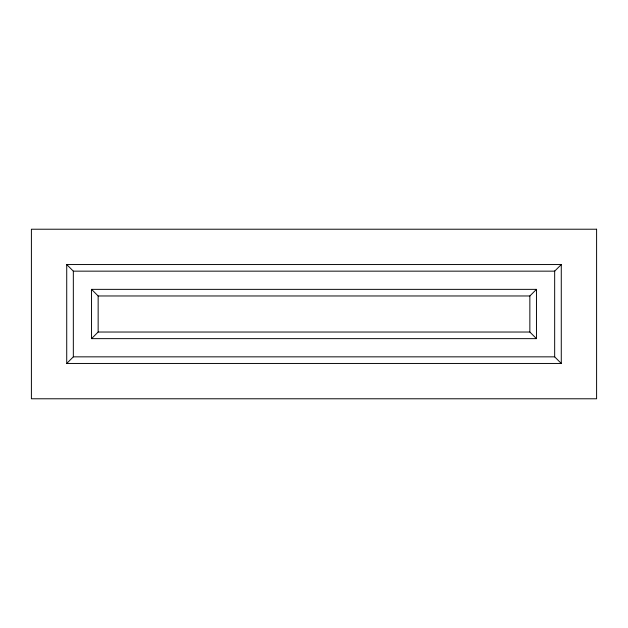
<?xml version="1.0" encoding="UTF-8"?>
<svg xmlns="http://www.w3.org/2000/svg" width="628" height="628" viewBox="0 0 628 628"><rect width="100%" height="100%" fill="white"/><g stroke="black" fill="none" stroke-linecap="round" stroke-linejoin="round"><path stroke-width="0.94" d="M66.725 363.455L561.275 363.455L561.275 264.545L66.725 264.545L66.725 363.455L73.358 356.822M91.539 338.641L98.149 332.031L529.851 332.031L536.461 338.641L536.461 289.359L91.539 289.359L91.539 338.641L536.461 338.641M91.539 289.359L98.149 295.969L529.851 295.969L536.461 289.359M554.642 271.178L561.275 264.545M554.642 356.822L561.275 363.455M66.725 264.545L73.358 271.178M529.851 295.969L529.851 332.031M98.149 295.969L98.149 332.031M596.6 229.22L31.4 229.22L31.4 398.78L596.6 398.78L596.6 229.22M554.665 271.155L73.335 271.155L73.335 356.845L554.665 356.845L554.665 271.155"/></g></svg>
